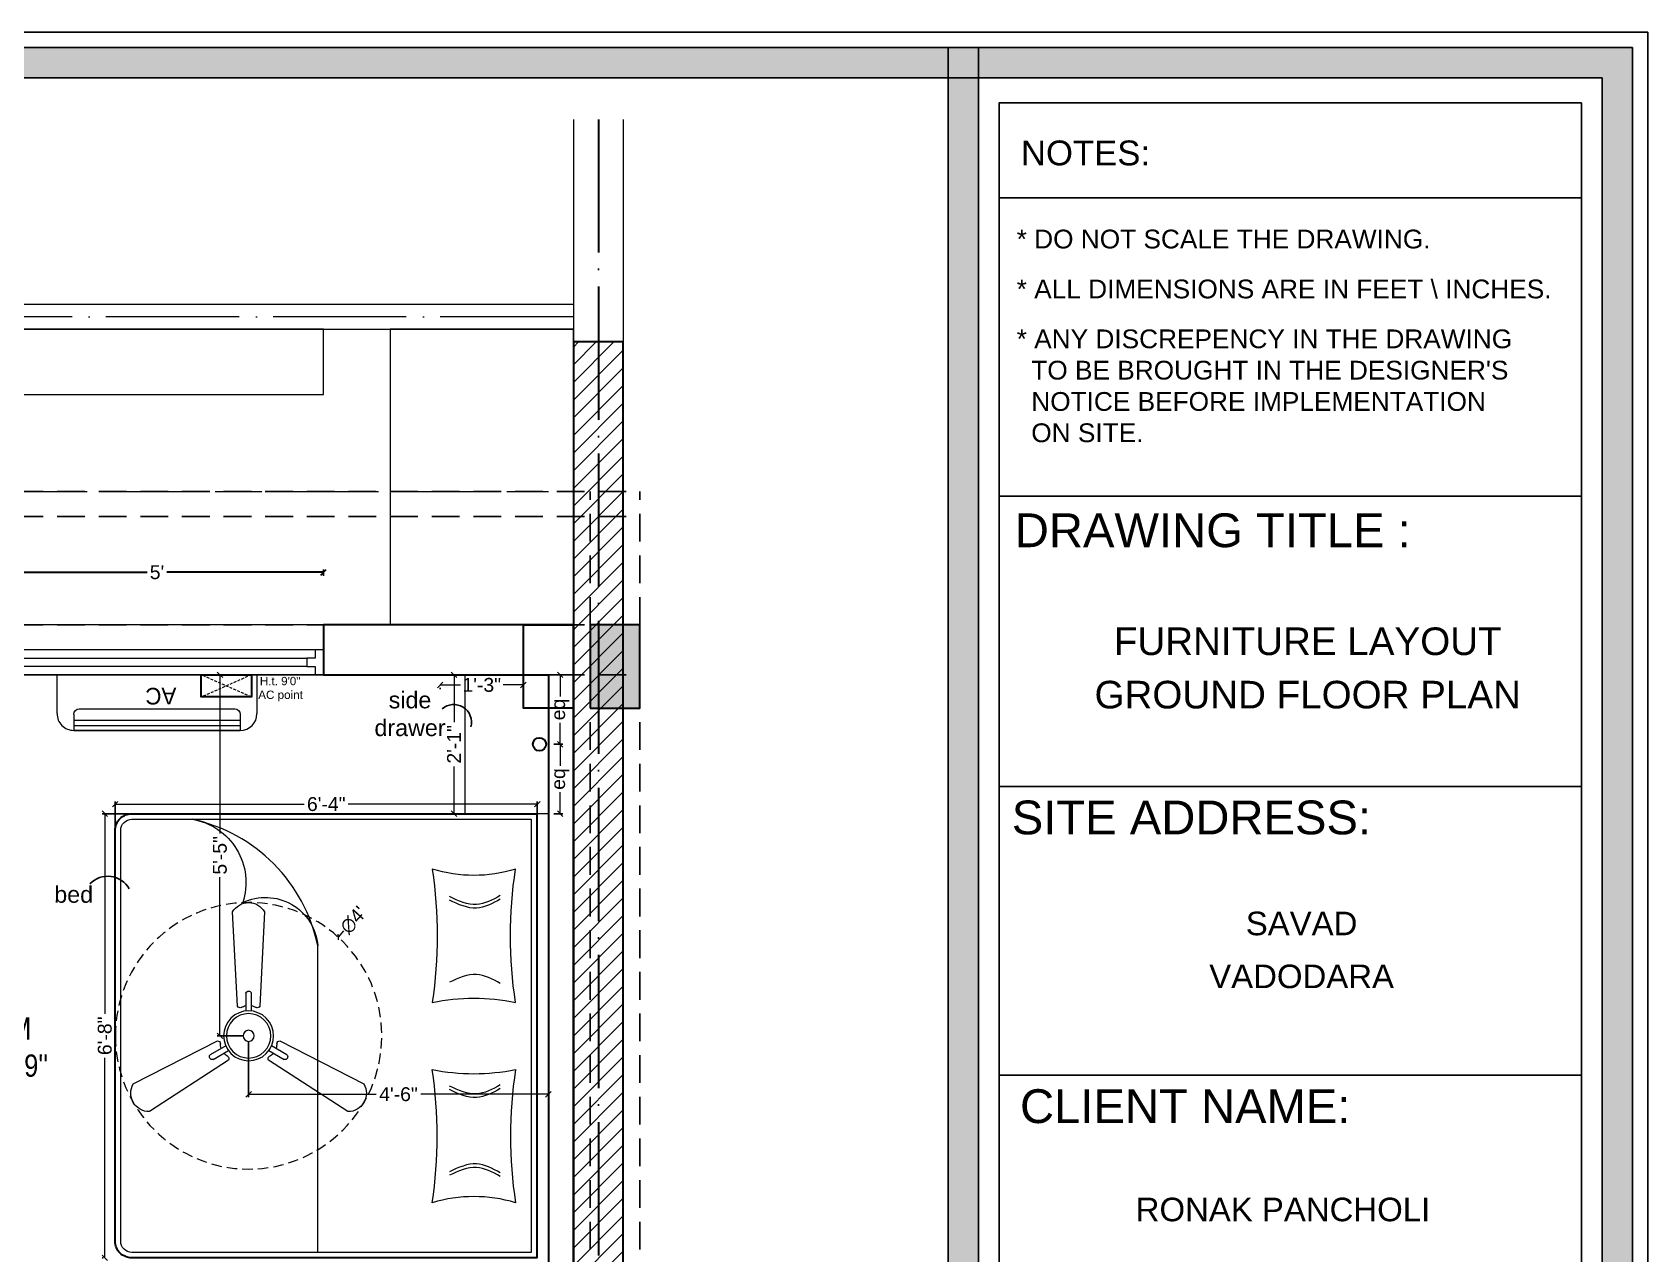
# Model space of a CAD drawing. Header units: millimetres. Extents: x 56222 to 3066687, y -650199 to -121287.
# Drawn here: x 135661.5 to 135952.4, y -184516.3 to -184296.3 of the extents above; entities that cross this region are included whole.
import ezdxf
from ezdxf.enums import TextEntityAlignment as Align

# ---------------------------------------------------------------- set-up
doc = ezdxf.new("R2010")
doc.units = ezdxf.units.MM
doc.header["$MEASUREMENT"] = 0
doc.header["$PDMODE"] = 35
for name, pattern in [('ACAD_ISO02W100', [15, 12, -3]), ('ACAD_ISO04W100', [30, 24, -3, 0, -3]), ('DASHED', [0.75, 0.5, -0.25]), ('DASHED2', [0.375, 0.25, -0.125]), ('HIDDEN', [0.375, 0.25, -0.125])]:
    doc.linetypes.add(name, pattern=pattern)
doc.layers.get('Defpoints').update_dxf_attribs({"color": 220})
for name, color, linetype, lineweight in [('BEAM', 160, 'HIDDEN', 25), ('COLUMN', 1, 'Continuous', 30), ('dim05', 1, 'Continuous', 13), ('el', 7, 'Continuous', 20), ('ELEC-wires', 1, 'DASHED2', 13), ('Electrical', 84, 'Continuous', 30), ('FIRST FLOOR ( TEXT )', 7, 'Continuous', 9), ('FIRST FLOOR_( PLine )_', 251, 'Continuous', 30), ('FURNITURE', 32, 'Continuous', 9), ('GROUND FLOOR', 7, 'Continuous', 9), ('GROUND FLOOR  ( HATCH )', 251, 'Continuous', 9), ('GROUND FLOOR  ( PLINE )', 251, 'Continuous', 30), ('Labelling', 1, 'Continuous', 25), ('NAME PLATE', 7, 'Continuous', 25), ('SECOND FLOOR ( DW_RAIL )', 7, 'Continuous', 9), ('Text', 7, 'Continuous', 15), ('wall', 7, 'Continuous', 30), ('X_PLOT', 1, 'Continuous', 9), ('XX~SLAB ( BEAM )~ ( DIM )', 7, 'Continuous', 9)]:
    doc.layers.add(name, color=color, linetype=linetype, lineweight=lineweight)
doc.styles.add('Arial', font='arial.ttf')
doc.styles.add('century g', font='GOTHIC.TTF')
doc.styles.add('KATHA', font='swissc.ttf')
doc.styles.get("Standard").update_dxf_attribs({"font": 'arial.ttf', "height": 6})
doc.styles.add('style4', font='ARIALN.TTF')
doc.styles.add('TEXT', font='eurr____.ttf')
doc.dimstyles.new('Archana', dxfattribs={"dimtxt": 2, "dimasz": 0.75, "dimexe": 0.5, "dimexo": 0.5, "dimgap": 0, "dimtad": 0, "dimzin": 0, "dimdsep": 46, "dimlunit": 4, "dimtxsty": 'century g', "dimblk": 'OBLIQUE', "dimcen": 0, "dimdle": 1, "dimclrd": 256, "dimclre": 256, "dimclrt": 256, "dimadec": 0, "dimazin": 0, "dimtfac": 1, "dimtofl": 0, "dimtmove": 1, "dimatfit": 3, "dimfxl": 1, "dimfxlon": 1, "dimtolj": 1, "dimtzin": 0, "dimlwd": -1, "dimlwe": -1, "dimarcsym": 0})
doc.dimstyles.new('ISO-25', dxfattribs={"dimtxt": 2.5, "dimasz": 1, "dimexe": 0.5, "dimexo": 1, "dimtad": 0, "dimdec": 1, "dimlunit": 4, "dimtxsty": 'Standard', "dimblk": 'OBLIQUE', "dimcen": 2.5, "dimclrd": 1, "dimclre": 1, "dimclrt": 5, "dimadec": 0, "dimazin": 0, "dimtfac": 1, "dimtdec": 1, "dimtmove": 0, "dimatfit": 3, "dimfxl": 1, "dimlwd": -1, "dimarcsym": 0})

# ---------------------------------------------------------------- blocks, each defined once
blk = doc.blocks.new('LAYOUT FILE')
at = {"layer": 'NAME PLATE', "true_color": 0xd39e00}
h = blk.add_hatch(color=42, dxfattribs=at)
h.paths.add_polyline_path([(3346889.83, -513806.18), (3346889.83, -514260.7), (3347535.56, -514260.7), (3347535.56, -513806.18)])
h.paths.add_polyline_path([(3346894.36, -513810.71), (3347531.03, -513810.71), (3347531.03, -514256.17), (3346894.36, -514256.17)], flags=16)
blk.add_hatch(color=42, dxfattribs=at).paths.add_polyline_path([(3347433.6, -514256.17), (3347438.13, -514256.17), (3347438.13, -513806.18), (3347433.6, -513806.18)])
at = {"layer": 'NAME PLATE', "color": 42, "true_color": 0xd39e00}
for p, q in [((3347527.96, -513828.55), (3347441.2, -513828.55)), ((3347527.96, -513872.99), (3347441.2, -513872.99)), ((3347527.96, -513916.26), (3347441.2, -513916.26)), ((3347527.96, -513959.27), (3347441.2, -513959.27))]:
    blk.add_line(p, q, dxfattribs=at)
for points in [[(3346887.56, -513803.91), (3347537.83, -513803.91), (3347537.83, -514262.96), (3346887.56, -514262.96)], [(3346889.83, -513806.18), (3347535.56, -513806.18), (3347535.56, -514260.7), (3346889.83, -514260.7)], [(3347433.6, -514256.17), (3347433.6, -513806.18), (3347438.13, -513806.18), (3347438.13, -514256.17)], [(3346894.36, -513810.71), (3347531.03, -513810.71), (3347531.03, -514256.17), (3346894.36, -514256.17)], [(3347441.2, -514252.44), (3347441.2, -513814.44), (3347527.96, -513814.44), (3347527.96, -514252.44)]]:
    blk.add_lwpolyline(points, close=True, dxfattribs=at)
at = {"layer": 'NAME PLATE', "style": 'Arial'}
for s, height, p in [('NOTES:', 3.699, (3347454.07, -513823.73)), ('DRAWING TITLE : ', 5.0338, (3347474.01, -513880.61)), ('SITE ADDRESS:', 5.0338, (3347469.85, -513923.39)), ('CLIENT NAME:', 5.0338, (3347468.93, -513966.4))]:
    blk.add_text(s, height=height, dxfattribs=at).set_placement(p, align=Align.CENTER)
at = {"layer": 'NAME PLATE', "char_height": 2.7974, "width": 108.0765, "attachment_point": 1, "style": 'Arial'}
for s, insert in [('* DO NOT SCALE THE DRAWING.', (3347443.82, -513833.31, 0)), ('* ALL DIMENSIONS ARE IN FEET \\\\ INCHES.', (3347443.82, -513840.75, 0)), ("* ANY DISCREPENCY IN THE DRAWING \\P  TO BE BROUGHT IN THE DESIGNER'S\\P  NOTICE BEFORE IMPLEMENTATION \\P  ON SITE.", (3347443.82, -513848.18, 0))]:
    blk.add_mtext(s, dxfattribs=dict(at, insert=insert))
blk = doc.blocks.new('_Oblique')
at = {"layer": 'wall', "color": 0, "lineweight": -2}
blk.add_line((-0.5, -0.5), (0.5, 0.5), dxfattribs=at)
blk = doc.blocks.new('*D271')
at = {"layer": 'Defpoints', "color": 0, "lineweight": 30, "transparency": 16777216}
for p in [(135752.43, -184435.29), (135676.39, -184442.47), (135752.43, -184442.47)]:
    blk.add_point(p, dxfattribs=at)
at = {"layer": 'dim05', "color": 1, "linetype": 'Continuous', "lineweight": -2, "transparency": 16777216}
for p, q in [((135676.39, -184441.47), (135676.39, -184434.79)), ((135752.43, -184441.47), (135752.43, -184434.79))]:
    blk.add_line(p, q, dxfattribs=at)
at = {"layer": 'dim05', "color": 1, "linetype": 'Continuous', "transparency": 16777216}
for p, q in [((135676.39, -184435.29), (135710.45, -184435.29)), ((135752.43, -184435.29), (135718.36, -184435.29))]:
    blk.add_line(p, q, dxfattribs=at)
at = {"layer": 'dim05', "color": 1, "transparency": 16777216, "rotation": 180}
blk.add_blockref('_Oblique', (135676.39, -184435.29), dxfattribs=at)
at = {"layer": 'dim05', "color": 1, "transparency": 16777216}
blk.add_blockref('_Oblique', (135752.43, -184435.29), dxfattribs=at)
at = {"layer": 'dim05', "color": 5, "lineweight": 25, "transparency": 16777216, "insert": (135714.41, -184435.29), "char_height": 2.5, "attachment_point": 5, "style": 'Arial'}
blk.add_mtext('6\'-4"', dxfattribs=at)
blk = doc.blocks.new('*D272')
at = {"layer": 'Defpoints', "color": 0, "lineweight": 30, "transparency": 16777216}
for p in [(135679.92, -184437.01), (135674.52, -184517), (135675.21, -184517)]:
    blk.add_point(p, dxfattribs=at)
at = {"layer": 'dim05', "color": 1, "linetype": 'Continuous', "lineweight": -2, "transparency": 16777216}
for p, q in [((135678.92, -184437.01), (135674.02, -184437.01)), ((135674.21, -184517), (135674.02, -184517))]:
    blk.add_line(p, q, dxfattribs=at)
at = {"layer": 'dim05', "color": 1, "linetype": 'Continuous', "transparency": 16777216}
for p, q in [((135674.52, -184437.01), (135674.52, -184473.05)), ((135674.52, -184517), (135674.52, -184480.96))]:
    blk.add_line(p, q, dxfattribs=at)
at = {"layer": 'dim05', "color": 1, "transparency": 16777216}
for p, rotation in [((135674.52, -184437.01), 90), ((135674.52, -184517), 270)]:
    blk.add_blockref('_Oblique', p, dxfattribs=dict(at, rotation=rotation))
at = {"layer": 'dim05', "color": 5, "lineweight": 25, "transparency": 16777216, "insert": (135674.52, -184477.01), "char_height": 2.5, "attachment_point": 5, "rotation": 90, "style": 'Arial'}
blk.add_mtext('6\'-8"', dxfattribs=at)
blk = doc.blocks.new('*D273')
at = {"layer": 'Defpoints', "color": 0, "lineweight": 30, "transparency": 16777216}
for p in [(135739.42, -184412), (135737.42, -184437.01), (135739.42, -184437.01)]:
    blk.add_point(p, dxfattribs=at)
at = {"layer": 'dim05', "color": 1, "linetype": 'Continuous', "lineweight": -2, "transparency": 16777216}
for p, q in [((135738.42, -184412), (135736.92, -184412)), ((135738.42, -184437.01), (135736.92, -184437.01))]:
    blk.add_line(p, q, dxfattribs=at)
at = {"layer": 'dim05', "color": 1, "linetype": 'Continuous', "transparency": 16777216}
for p, q in [((135737.42, -184412), (135737.42, -184420.54)), ((135737.42, -184437.01), (135737.42, -184428.48))]:
    blk.add_line(p, q, dxfattribs=at)
at = {"layer": 'dim05', "color": 1, "transparency": 16777216}
for p, rotation in [((135737.42, -184412), 90), ((135737.42, -184437.01), 270)]:
    blk.add_blockref('_Oblique', p, dxfattribs=dict(at, rotation=rotation))
at = {"layer": 'dim05', "color": 5, "lineweight": 25, "transparency": 16777216, "insert": (135737.42, -184424.51), "char_height": 2.5, "attachment_point": 5, "rotation": 90, "style": 'Arial'}
blk.add_mtext('2\'-1"', dxfattribs=at)
blk = doc.blocks.new('*D274')
at = {"layer": 'Defpoints', "color": 0, "lineweight": 30, "transparency": 16777216}
for p in [(135734.92, -184413.58), (135749.92, -184413.58), (135749.92, -184413.82)]:
    blk.add_point(p, dxfattribs=at)
at = {"layer": 'dim05', "color": 1, "linetype": 'Continuous', "transparency": 16777216}
for p, q in [((135734.92, -184413.82), (135738.59, -184413.82)), ((135749.92, -184413.82), (135746.25, -184413.82))]:
    blk.add_line(p, q, dxfattribs=at)
at = {"layer": 'dim05', "color": 1, "linetype": 'Continuous', "lineweight": -2, "transparency": 16777216}
for p, q in [((135734.92, -184414.58), (135734.92, -184414.32)), ((135749.92, -184414.58), (135749.92, -184414.32))]:
    blk.add_line(p, q, dxfattribs=at)
at = {"layer": 'dim05', "color": 1, "transparency": 16777216, "rotation": 180}
blk.add_blockref('_Oblique', (135734.92, -184413.82), dxfattribs=at)
at = {"layer": 'dim05', "color": 1, "transparency": 16777216}
blk.add_blockref('_Oblique', (135749.92, -184413.82), dxfattribs=at)
at = {"layer": 'dim05', "color": 5, "lineweight": 25, "transparency": 16777216, "insert": (135742.42, -184413.82), "char_height": 2.5, "attachment_point": 5, "style": 'Arial'}
blk.add_mtext('1\'-3"', dxfattribs=at)
blk = doc.blocks.new('*D301')
at = {"layer": 'Defpoints', "color": 0, "lineweight": 30, "transparency": 16777216}
for p in [(135653.92, -184395.15), (135713.92, -184393.53), (135713.92, -184395.15)]:
    blk.add_point(p, dxfattribs=at)
at = {"layer": 'dim05', "color": 5, "linetype": 'Continuous', "lineweight": -2, "transparency": 16777216}
for p, q in [((135653.92, -184394.15), (135653.92, -184393.03)), ((135713.92, -184394.15), (135713.92, -184393.03))]:
    blk.add_line(p, q, dxfattribs=at)
at = {"layer": 'dim05', "color": 5, "linetype": 'Continuous', "lineweight": 30, "transparency": 16777216}
for p, q in [((135653.92, -184393.53), (135682.15, -184393.53)), ((135713.92, -184393.53), (135685.7, -184393.53))]:
    blk.add_line(p, q, dxfattribs=at)
at = {"layer": 'dim05', "color": 5, "lineweight": 30, "transparency": 16777216, "rotation": 180}
blk.add_blockref('_Oblique', (135653.92, -184393.53), dxfattribs=at)
at = {"layer": 'dim05', "color": 5, "lineweight": 30, "transparency": 16777216}
blk.add_blockref('_Oblique', (135713.92, -184393.53), dxfattribs=at)
at = {"layer": 'dim05', "color": 5, "lineweight": 30, "transparency": 16777216, "insert": (135683.92, -184393.53), "char_height": 2.5, "attachment_point": 5, "style": 'Arial'}
blk.add_mtext("5'", dxfattribs=at)
blk = doc.blocks.new('*D248')
at = {"layer": 'Defpoints', "color": 0, "lineweight": 30, "transparency": 16777216}
for p in [(135752.32, -184412), (135754.42, -184424.51), (135756.55, -184424.51)]:
    blk.add_point(p, dxfattribs=at)
at = {"layer": 'dim05', "color": 1, "linetype": 'Continuous', "lineweight": -2, "transparency": 16777216}
for p, q in [((135753.32, -184412), (135757.05, -184412)), ((135755.42, -184424.51), (135757.05, -184424.51))]:
    blk.add_line(p, q, dxfattribs=at)
at = {"layer": 'dim05', "color": 1, "linetype": 'Continuous', "transparency": 16777216}
for p, q in [((135756.55, -184412), (135756.55, -184415.88)), ((135756.55, -184424.51), (135756.55, -184420.63))]:
    blk.add_line(p, q, dxfattribs=at)
at = {"layer": 'dim05', "color": 1, "transparency": 16777216}
for p, rotation in [((135756.55, -184412), 90), ((135756.55, -184424.51), 270)]:
    blk.add_blockref('_Oblique', p, dxfattribs=dict(at, rotation=rotation))
at = {"layer": 'dim05', "color": 5, "lineweight": 25, "transparency": 16777216, "insert": (135756.55, -184418.25), "char_height": 2.5, "attachment_point": 5, "rotation": 90, "style": 'Arial'}
blk.add_mtext('eq', dxfattribs=at)
blk = doc.blocks.new('*D249')
at = {"layer": 'Defpoints', "color": 0, "lineweight": 30, "transparency": 16777216}
for p in [(135754.42, -184424.51), (135754.42, -184437.01), (135756.55, -184437.01)]:
    blk.add_point(p, dxfattribs=at)
at = {"layer": 'dim05', "color": 1, "linetype": 'Continuous', "lineweight": -2, "transparency": 16777216}
for p, q in [((135755.42, -184424.51), (135757.05, -184424.51)), ((135755.42, -184437.01), (135757.05, -184437.01))]:
    blk.add_line(p, q, dxfattribs=at)
at = {"layer": 'dim05', "color": 1, "linetype": 'Continuous', "transparency": 16777216}
for p, q in [((135756.55, -184424.51), (135756.55, -184428.38)), ((135756.55, -184437.01), (135756.55, -184433.14))]:
    blk.add_line(p, q, dxfattribs=at)
at = {"layer": 'dim05', "color": 1, "transparency": 16777216}
for p, rotation in [((135756.55, -184424.51), 90), ((135756.55, -184437.01), 270)]:
    blk.add_blockref('_Oblique', p, dxfattribs=dict(at, rotation=rotation))
at = {"layer": 'dim05', "color": 5, "lineweight": 25, "transparency": 16777216, "insert": (135756.55, -184430.76), "char_height": 2.5, "attachment_point": 5, "rotation": 90, "style": 'Arial'}
blk.add_mtext('eq', dxfattribs=at)
blk = doc.blocks.new('fan')
at = {"layer": 'Electrical', "lineweight": 15, "ltscale": 20}
for p, q in [((3300835.29, -509900.78), (3300836.47, -509923.43)), ((3300841.81, -509923.43), (3300842.99, -509900.78)), ((3300838.47, -509924.57), (3300838.47, -509920.25)), ((3300839.81, -509920.28), (3300839.81, -509924.57)), ((3300831.66, -509931.77), (3300811.45, -509942.07)), ((3300829.93, -509935.08), (3300833.64, -509932.93)), ((3300844.64, -509932.93), (3300848.38, -509935.09)), ((3300866.83, -509942.07), (3300846.62, -509931.77)), ((3300815.3, -509948.74), (3300834.33, -509936.39)), ((3300834.31, -509934.09), (3300830.57, -509936.25)), ((3300843.95, -509936.39), (3300862.98, -509948.74)), ((3300847.68, -509936.23), (3300843.97, -509934.09))]:
    blk.add_line(p, q, dxfattribs=at)
at = {"layer": 'Electrical', "linetype": 'DASHED', "lineweight": 15, "ltscale": 5}
blk.add_circle((3300839.14, -509930.53), 32, dxfattribs=at)
at = {"layer": 'Electrical', "lineweight": 15, "ltscale": 20}
for centre, major_axis, start_param, end_param in [((3300839.14, -509902.94), (3.12, 3.12), -0.272136, 1.842967), ((3300839.13, -509920.5), (0.501, 0.501), -0.465536, 1.983618), ((3300839.14, -509930.53), (4.24, -4.24), 3.14161, 9.424795), ((3300839.14, -509930.53), (3.77, -3.77), 1.749190548672175e-05, 6.283202799085073), ((3300837.1, -509923.08), (0.51, 0.51), 2.863014, 4.257784), ((3300839.14, -509926.42), (2.27, -2.27), 2.565057, 2.951308), ((3300839.14, -509926.42), (2.27, 2.27), 0.19032, 0.57657), ((3300841.18, -509923.08), (0.51, -0.51), 5.167028, 6.561799), ((3300839.14, -509930.53), (0.943, 0.943), 1.570814, 7.853999), ((3300831.67, -509932.49), (0.51, -0.51), 0.978238, 2.373008), ((3300835.59, -509932.58), (2.27, -2.27), 3.855511, 4.241762), ((3300842.69, -509932.58), (2.27, 2.27), 5.183051, 5.569301), ((3300846.61, -509932.49), (0.51, -0.51), 2.339416, 3.734186), ((3300830.46, -509935.55), (0.501, -0.501), 3.199655, 5.648809), ((3300835.59, -509932.58), (2.27, -2.27), 4.659452, 5.045703), ((3300833.71, -509936.02), (0.51, 0.51), -1.325776, 0.068994), ((3300844.57, -509936.02), (0.51, -0.51), 3.072633, 4.467404), ((3300842.69, -509932.58), (2.27, 2.27), 4.37911, 4.765361), ((3300847.83, -509935.54), (0.501, 0.501), 3.723254, 6.172408), ((3300815.25, -509944.32), (3.12, -3.12), 3.393055, 5.508159), ((3300863.03, -509944.32), (3.12, -3.12), 5.48745, 7.602554)]:
    blk.add_ellipse(centre, major_axis=major_axis, ratio=1, start_param=start_param, end_param=end_param, dxfattribs=at)
blk = doc.blocks.new('*D260')
at = {"layer": 'Defpoints', "color": 0, "lineweight": 30, "transparency": 16777216}
for p in [(135700.42, -184477.01), (135754.42, -184477.01), (135754.42, -184487.54)]:
    blk.add_point(p, dxfattribs=at)
at = {"layer": 'dim05', "color": 1, "linetype": 'Continuous', "lineweight": -2, "transparency": 16777216}
for p, q in [((135700.42, -184478.01), (135700.42, -184488.04)), ((135754.42, -184478.01), (135754.42, -184488.04))]:
    blk.add_line(p, q, dxfattribs=at)
at = {"layer": 'dim05', "color": 1, "linetype": 'Continuous', "transparency": 16777216}
for p, q in [((135700.42, -184487.54), (135723.42, -184487.54)), ((135754.42, -184487.54), (135731.42, -184487.54))]:
    blk.add_line(p, q, dxfattribs=at)
at = {"layer": 'dim05', "color": 1, "transparency": 16777216, "rotation": 180}
blk.add_blockref('_Oblique', (135700.42, -184487.54), dxfattribs=at)
at = {"layer": 'dim05', "color": 1, "transparency": 16777216}
blk.add_blockref('_Oblique', (135754.42, -184487.54), dxfattribs=at)
at = {"layer": 'dim05', "color": 5, "lineweight": 25, "transparency": 16777216, "insert": (135727.42, -184487.54), "char_height": 2.5, "attachment_point": 5, "style": 'Arial'}
blk.add_mtext('4\'-6"', dxfattribs=at)
blk = doc.blocks.new('*D261')
at = {"layer": 'Defpoints', "color": 0, "lineweight": 30, "transparency": 16777216}
for p in [(135695.25, -184412), (135700.42, -184412), (135700.42, -184477.01)]:
    blk.add_point(p, dxfattribs=at)
at = {"layer": 'dim05', "color": 1, "linetype": 'Continuous', "lineweight": -2, "transparency": 16777216}
for p, q in [((135699.42, -184412), (135694.75, -184412)), ((135699.42, -184477.01), (135694.75, -184477.01))]:
    blk.add_line(p, q, dxfattribs=at)
at = {"layer": 'dim05', "color": 1, "linetype": 'Continuous', "transparency": 16777216}
for p, q in [((135695.25, -184412), (135695.25, -184440.56)), ((135695.25, -184477.01), (135695.25, -184448.45))]:
    blk.add_line(p, q, dxfattribs=at)
at = {"layer": 'dim05', "color": 1, "transparency": 16777216}
for p, rotation in [((135695.25, -184412), 90), ((135695.25, -184477.01), 270)]:
    blk.add_blockref('_Oblique', p, dxfattribs=dict(at, rotation=rotation))
at = {"layer": 'dim05', "color": 5, "lineweight": 25, "transparency": 16777216, "insert": (135695.25, -184444.51), "char_height": 2.5, "attachment_point": 5, "rotation": 90, "style": 'Arial'}
blk.add_mtext('5\'-5"', dxfattribs=at)
blk = doc.blocks.new('*D262')
at = {"layer": 'Defpoints', "color": 0, "lineweight": 30, "transparency": 16777216}
for p in [(135716.53, -184459.22), (135684.31, -184494.8)]:
    blk.add_point(p, dxfattribs=at)
at = {"layer": 'dim05', "transparency": 16777216}
blk.add_line((135717.54, -184458.11), (135716.53, -184459.22), dxfattribs=at)
at = {"layer": 'dim05', "transparency": 16777216, "xscale": 0.75, "yscale": 0.75, "zscale": 0.75, "rotation": 227.8301719995412}
blk.add_blockref('_Oblique', (135716.53, -184459.22), dxfattribs=at)
at = {"layer": 'dim05', "color": 5, "lineweight": 25, "transparency": 16777216, "insert": (135719.29, -184456.17), "char_height": 2.5, "attachment_point": 5, "rotation": 47.8302, "style": 'century g'}
blk.add_mtext("\\A1;∅4'", dxfattribs=at)
blk = doc.blocks.new('ac paln')
at = {"layer": 'Electrical', "lineweight": 15}
for p, q in [((389238.69, -37646.36), (389238.69, -37610.34)), ((389238.69, -37610.34), (389245.67, -37610.34)), ((389244.81, -37642.35), (389244.81, -37614.35)), ((389245.81, -37613.35), (389248.68, -37613.35)), ((389246.82, -37643.35), (389246.82, -37613.35)), ((389247.82, -37643.35), (389247.82, -37613.35)), ((389248.68, -37613.35), (389248.68, -37643.35)), ((389248.68, -37643.35), (389248.68, -37613.35)), ((389245.81, -37643.35), (389248.68, -37643.35)), ((389248.68, -37643.35), (389248.68, -37643.35)), ((389245.67, -37646.36), (389238.69, -37646.36))]:
    blk.add_line(p, q, dxfattribs=at)
for centre, start, end in [((389245.67, -37613.35), 0, 90), ((389245.67, -37643.35), 270, 0)]:
    blk.add_arc(centre, 3.01, start, end, dxfattribs=at)
at = {"layer": 'Electrical', "lineweight": 15, "extrusion": (0, 0, -1)}
for centre, start_param, end_param in [((389245.81, -37614.35), -0.785398, 0.785398), ((389245.81, -37642.35), 3.926991, 5.497787)]:
    blk.add_ellipse(centre, major_axis=(-0.71, 0.71), ratio=1, start_param=start_param, end_param=end_param, dxfattribs=at)
at = {"layer": 'Text', "style": 'TEXT'}
blk.add_text('AC', height=3, rotation=270, dxfattribs=at).set_placement((389241.02, -37624.87))
blk = doc.blocks.new('6616')
at = {"color": 242, "linetype": 'DASHED', "true_color": 0xcd2027}
for p, q in [((386784.79, -36915.77), (386775.78, -36911.78)), ((386784.79, -36911.78), (386775.78, -36915.77))]:
    blk.add_line(p, q, dxfattribs=at)
at = {"layer": 'ELEC-wires', "color": 5, "linetype": 'ByBlock', "lineweight": 30, "ltscale": 4}
blk.add_lwpolyline([(386775.78, -36911.78), (386784.79, -36911.78), (386784.79, -36915.77), (386775.78, -36915.77)], close=True, dxfattribs=at)

msp = doc.modelspace()

# ---------------------------------------------------------------- hatches: boundary and pattern name
at = {"layer": 'COLUMN'}
h = msp.add_hatch(color=256, dxfattribs=at)
h.dxf.hatch_style = 1
h.paths.add_polyline_path([(135761.921, -184418.003), (135770.921, -184418.003), (135770.921, -184403.003), (135761.921, -184403.003)])
at = {"layer": 'GROUND FLOOR  ( HATCH )'}
h = msp.add_hatch(dxfattribs=at)
h.set_pattern_fill('ANSI31', color=6, scale=18, style=0)
h.set_pattern_definition([(45, (19227.2352, -22076.3282), (-1.590990258, 1.590990258), [])])
h.paths.add_polyline_path([(135767.921, -184352.003), (135758.921, -184352.003), (135758.921, -184695.503), (135767.921, -184695.503)])

# ---------------------------------------------------------------- linework, layer by layer
at = {"layer": 'BEAM', "ltscale": 20}
for p, q in [((135358.421, -184379.003), (135770.921, -184379.003)), ((135761.921, -184695.503), (135761.921, -184379.003)), ((135770.921, -184695.503), (135770.921, -184379.003)), ((135358.421, -184383.503), (135770.921, -184383.503)), ((135358.421, -184403.003), (135770.921, -184403.003)), ((135358.421, -184412.003), (135770.921, -184412.003))]:
    msp.add_line(p, q, dxfattribs=at)
at = {"layer": 'COLUMN'}
for points in [[(135749.921, -184403.003), (135758.921, -184403.003), (135758.921, -184418.003), (135749.921, -184418.003)], [(135761.921, -184418.003), (135770.921, -184418.003), (135770.921, -184403.003), (135761.921, -184403.003)]]:
    msp.add_lwpolyline(points, close=True, dxfattribs=at)
at = {"layer": 'FIRST FLOOR_( PLine )_', "lineweight": 30}
msp.add_circle((135752.811, -184424.507), 1.182, dxfattribs=at)
at = {"layer": 'FURNITURE'}
msp.add_line((135712.896, -184516.011), (135712.896, -184460.818), dxfattribs=at)
msp.add_lwpolyline([(135754.421, -184437.011), (135739.421, -184437.011), (135739.421, -184412.003), (135754.421, -184412.003)], close=True, dxfattribs=at)
at = {"layer": 'FURNITURE', "lineweight": 30}
msp.add_lwpolyline([(135676.391, -184514.011), (135676.391, -184440.011, -0.4142136), (135679.391, -184437.011), (135752.322, -184437.011), (135752.322, -184517.011), (135679.391, -184517.011, -0.4142136)], format="xyb", close=True, dxfattribs=at)
at = {"layer": 'FURNITURE'}
for points in [[(135677.391, -184514.011), (135677.391, -184440.011, -0.4142136), (135679.391, -184438.011), (135751.322, -184438.011), (135751.322, -184516.011), (135679.391, -184516.011, -0.4142136)], [(135699.374, -184453.022, -0.5279651), (135712.896, -184460.818, 0.2964894), (135690.253, -184438.011, -0.4593765), (135699.374, -184453.022)]]:
    msp.add_lwpolyline(points, format="xyb", close=True, dxfattribs=at)
at = {"layer": 'FURNITURE', "elevation": -0.005}
for points in [[(135733.501, -184471.002, -0.1005861), (135748.501, -184471.002, -0.0757258), (135748.501, -184447.002, -0.1489672), (135733.501, -184447.002, -0.0741156)], [(135733.501, -184483.083, 0.1005861), (135748.501, -184483.083, 0.0757258), (135748.501, -184507.083, 0.1489672), (135733.501, -184507.083, 0.0741156)]]:
    msp.add_lwpolyline(points, format="xyb", close=True, dxfattribs=at)
at = {"layer": 'FURNITURE'}
for points in [[(135745.763, -184451.744, -0.005), (135744.346, -184452.516, -0.005), (135741.352, -184454.147, -0.005), (135738.236, -184452.706, -0.005), (135736.594, -184451.947, -0.005)], [(135745.763, -184452.388, -0.005), (135744.346, -184453.16, -0.005), (135741.352, -184454.791, -0.005), (135738.236, -184453.351, -0.005), (135736.594, -184452.592, -0.005)], [(135745.763, -184467.579, -0.005), (135744.346, -184466.807, -0.005), (135741.352, -184465.177, -0.005), (135738.236, -184466.617, -0.005), (135736.594, -184467.376, -0.005)], [(135745.763, -184485.861, -0.005), (135744.346, -184486.633, -0.005), (135741.352, -184488.263, -0.005), (135738.236, -184486.823, -0.005), (135736.594, -184486.064, -0.005)], [(135745.763, -184486.505, -0.005), (135744.346, -184487.277, -0.005), (135741.352, -184488.908, -0.005), (135738.236, -184487.468, -0.005), (135736.594, -184486.709, -0.005)], [(135745.763, -184501.696, -0.005), (135744.346, -184500.924, -0.005), (135741.352, -184499.294, -0.005), (135738.236, -184500.734, -0.005), (135736.594, -184501.493, -0.005)], [(135745.763, -184502.341, -0.005), (135744.346, -184501.569, -0.005), (135741.352, -184499.938, -0.005), (135738.236, -184501.379, -0.005), (135736.594, -184502.138, -0.005)]]:
    msp.add_open_spline(points, degree=3, knots=[0, 0, 0, 0, 4.5779171, 9.671137, 9.671137, 9.671137, 9.671137], dxfattribs=at)
at = {"layer": 'GROUND FLOOR'}
for p, q in [((135758.921, -184311.954), (135758.921, -184832.887)), ((135758.921, -184311.954), (135758.921, -184403.003)), ((135767.921, -184311.954), (135767.921, -184832.887)), ((135258.671, -184345.253), (135758.921, -184345.253)), ((135263.171, -184349.753), (135758.921, -184349.753)), ((135758.921, -184403.003), (135358.421, -184403.003)), ((135713.921, -184403.003), (135713.921, -184412.003)), ((135749.921, -184412.003), (135599.921, -184412.003))]:
    msp.add_line(p, q, dxfattribs=at)
at = {"layer": 'GROUND FLOOR', "color": 1, "linetype": 'ACAD_ISO04W100'}
msp.add_line((135763.421, -184311.954), (135763.421, -184695.503), dxfattribs=at)
msp.add_lwpolyline([(135758.921, -184347.503), (135260.921, -184347.503), (135260.921, -184810.003), (135758.921, -184810.003)], dxfattribs=at)
at = {"layer": 'GROUND FLOOR', "color": 6, "lineweight": 30}
msp.add_lwpolyline([(135767.921, -184352.003), (135758.921, -184352.003), (135758.921, -184695.503), (135767.921, -184695.503)], close=True, dxfattribs=at)
at = {"layer": 'GROUND FLOOR', "linetype": 'ACAD_ISO02W100', "ltscale": 0.7}
msp.add_lwpolyline([(135358.421, -184379.003), (135754.421, -184379.003)], dxfattribs=at)
at = {"layer": 'GROUND FLOOR  ( PLINE )'}
msp.add_lwpolyline([(135758.921, -184403.003), (135713.921, -184403.003), (135713.921, -184412.003), (135754.421, -184412.003), (135754.421, -184541.003), (135718.425, -184541.001), (135718.425, -184545.501), (135749.921, -184545.503), (135749.921, -184673.003), (135716.921, -184673.003), (135716.921, -184677.503), (135749.921, -184677.503), (135749.921, -184695.503), (135758.921, -184695.503)], close=True, dxfattribs=at)
at = {"layer": 'Labelling', "color": 1}
for centre, radius, start, end in [((135737.367, -184420.545, 0.069), 3.202, 344.94856, 130.98382), ((135675.048, -184452.7, -0.07), 4.43, 29.00543, 136.1987)]:
    msp.add_arc(centre, radius, start, end, dxfattribs=at)
at = {"layer": 'SECOND FLOOR ( DW_RAIL )', "color": 3}
msp.add_lwpolyline([(135713.921, -184407.503), (135712.421, -184407.503), (135712.421, -184409.003), (135710.921, -184409.003), (135710.921, -184410.503), (135656.921, -184410.503), (135656.921, -184409.003), (135655.421, -184409.003), (135655.421, -184407.503), (135653.921, -184407.503), (135653.921, -184412.003), (135655.421, -184412.003), (135655.421, -184410.503), (135656.921, -184410.503), (135656.921, -184409.003), (135710.921, -184409.003), (135710.921, -184410.503), (135712.421, -184410.503), (135712.421, -184412.003), (135713.921, -184412.003), (135713.921, -184407.503), (135653.921, -184407.503), (135653.921, -184412.003), (135713.921, -184412.003)], close=True, dxfattribs=at)
at = {"layer": 'X_PLOT', "linetype": 'ACAD_ISO04W100', "lineweight": 30}
msp.add_line((135763.421, -184311.954), (135763.421, -184807.753), dxfattribs=at)
at = {"layer": 'XX~SLAB ( BEAM )~ ( DIM )'}
for points in [[(135713.921, -184349.753), (135653.921, -184349.753), (135653.921, -184361.519), (135713.921, -184361.519)], [(135725.921, -184403.003), (135758.921, -184403.003), (135758.921, -184349.753), (135725.921, -184349.753)]]:
    msp.add_lwpolyline(points, close=True, dxfattribs=at)

# ---------------------------------------------------------------- block references
at = {"layer": 'dim05', "color": 1, "lineweight": 35, "xscale": -0.7500069902881101, "yscale": 0.7500069902881101, "zscale": 0.7500069902881101}
msp.add_blockref('fan', (2611352.85, 197974.45), dxfattribs=at)
at = {"layer": 'el', "color": 18, "true_color": 0x000000, "rotation": 270}
msp.add_blockref('ac paln', (173312.271, 204826.685), dxfattribs=at)
at = {"layer": 'el', "color": 1}
msp.add_blockref('6616', (-251083.876, -147500.219), dxfattribs=at)
at = {"layer": 'NAME PLATE', "lineweight": 0, "xscale": 1.209046105522275, "yscale": 1.209046105522275, "zscale": 1.209046105522275}
msp.add_blockref('LAYOUT FILE', (-3911375.134, 436916.347, 0.126), dxfattribs=at)

# ---------------------------------------------------------------- texts
at = {"layer": 'Electrical', "color": 240, "true_color": 0xed1f24, "transparency": 33554687}
msp.add_text('H.t. 9\'0"', height=1.5, dxfattribs=at).set_placement((135702.439, -184413.867))
at = {"layer": 'Electrical', "color": 5, "transparency": 33554687}
msp.add_text('AC point', height=1.5, dxfattribs=at).set_placement((135702.157, -184416.337))
at = {"layer": 'FIRST FLOOR ( TEXT )', "insert": (135648.799, -184475.734), "char_height": 4, "attachment_point": 5, "style": 'KATHA'}
msp.add_mtext("PARENTS \\PBED ROOM\\P12'-11'' x 10'-9''", dxfattribs=at)
at = {"layer": 'Labelling', "color": 1, "char_height": 3, "width": 33.45427, "attachment_point": 5, "style": 'style4'}
for s, insert in [('\\A1;{\\fArial|b0|i0|c0|p34;side \\Pdrawer}', (135729.496, -184419.053, -0.001)), ('\\A1;\\pxql;{\\fArial|b0|i0|c0|p34;bed}', (135682.142, -184451.571, -0.07))]:
    msp.add_mtext(s, dxfattribs=dict(at, insert=insert))
at = {"layer": 'NAME PLATE', "style": 'Arial'}
for s, height, p in [('FURNITURE LAYOUT', 4.97292, (135891.203, -184408.434, 0.126)), ('GROUND FLOOR PLAN', 4.97292, (135891.203, -184418.049, 0.126)), (' SAVAD ', 4.2457, (135890.101, -184458.897, 0.126)), ('VADODARA', 4.2457, (135890.101, -184468.428, 0.126)), ('RONAK PANCHOLI    ', 4.24568, (135890.039, -184510.41, 0.126))]:
    msp.add_text(s, height=height, dxfattribs=at).set_placement(p, align=Align.CENTER)

# ---------------------------------------------------------------- dimensions: what is measured, and where the dimension line sits
at = {"layer": 'dim05', "color": 27, "lineweight": 30, "true_color": 0x7d5120}
dim = msp.add_linear_dim(base=(135713.921, -184393.531), p1=(135653.921, -184395.151), p2=(135713.921, -184395.151), dimstyle='ISO-25', override={"dimtxsty": 'Arial', "dimclrd": 5, "dimclre": 5, "dimtmove": 1, "dimlwd": 30}, dxfattribs=at)
dim.commit()
dim.dimension.update_dxf_attribs({"geometry": '*D301', "text_midpoint": (135683.921, -184393.531)})
at = {"layer": 'dim05', "color": 27, "lineweight": 25, "true_color": 0x7d5120}
for base, p1, p2, picture, middle in [((135695.247, -184412.003), (135700.421, -184477.011), (135700.421, -184412.003), '*D261', (135695.247, -184444.507)), ((135737.421, -184437.011), (135739.421, -184412.003), (135739.421, -184437.011), '*D273', (135737.421, -184424.507)), ((135674.525, -184517.002), (135679.918, -184437.011), (135675.212, -184517.002), '*D272', (135674.525, -184477.007))]:
    dim = msp.add_linear_dim(base=base, p1=p1, p2=p2, angle=90, dimstyle='ISO-25', override={"dimtxsty": 'Arial'}, dxfattribs=at)
    dim.commit()
    dim.dimension.update_dxf_attribs({"geometry": picture, "text_midpoint": middle})
for base, p1, p2, picture, middle in [((135749.921, -184413.816), (135734.921, -184413.577), (135749.921, -184413.577), '*D274', (135742.421, -184413.816)), ((135752.425, -184435.293), (135676.391, -184442.471), (135752.425, -184442.471), '*D271', (135714.408, -184435.293)), ((135754.421, -184487.537), (135700.421, -184477.011), (135754.421, -184477.011), '*D260', (135727.421, -184487.537))]:
    dim = msp.add_linear_dim(base=base, p1=p1, p2=p2, dimstyle='ISO-25', override={"dimtxsty": 'Arial'}, dxfattribs=at)
    dim.commit()
    dim.dimension.update_dxf_attribs({"geometry": picture, "text_midpoint": middle})
for base, p1, p2, picture, middle in [((135756.55, -184424.507), (135752.322, -184412.003), (135754.421, -184424.507), '*D248', (135756.55, -184418.255)), ((135756.55, -184437.011), (135754.421, -184424.507), (135754.421, -184437.011), '*D249', (135756.55, -184430.759))]:
    dim = msp.add_linear_dim(base=base, p1=p1, p2=p2, angle=90, text='eq', dimstyle='ISO-25', override={"dimtxsty": 'Arial'}, dxfattribs=at)
    dim.commit()
    dim.dimension.update_dxf_attribs({"geometry": picture, "text_midpoint": middle})
dim = msp.add_diameter_dim_2p(p1=(135684.309, -184494.799), p2=(135716.533, -184459.223), dimstyle='Archana', override={"dimtxt": 2.5, "dimclrt": 5}, dxfattribs=at)
dim.commit()
dim.dimension.update_dxf_attribs({"geometry": '*D262', "text_midpoint": (135719.295, -184456.174)})

doc.saveas('drawing.dxf')
